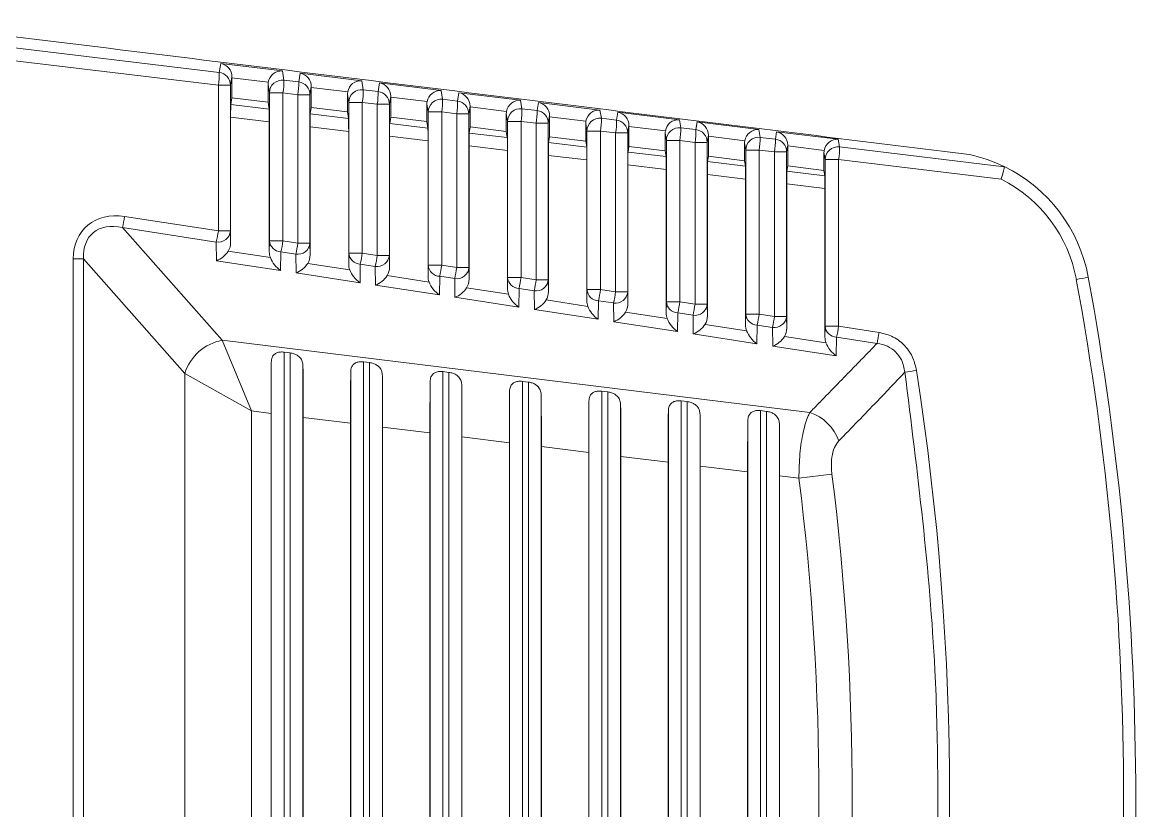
# Model space of a CAD drawing. Extents: x 12.1 to 108.7, y 1 to 80.4.
# Drawn here: x 106.532 to 107.401, y 32.476 to 33.091 of the extents above; entities that cross this region are included whole.
import ezdxf

# ---------------------------------------------------------------- set-up
doc = ezdxf.new("R2010")
doc.units = 0
doc.header["$MEASUREMENT"] = 0
doc.linetypes.add('SLD-Solid', pattern=[0])
doc.layers.add('OBJECT', color=7, linetype='CONTINUOUS')

msp = doc.modelspace()

# ---------------------------------------------------------------- linework, layer by layer
at = {"layer": 'OBJECT', "linetype": 'SLD-Solid', "lineweight": 15}
for p, q in [((106.56463, 33.07543), (106.27607, 33.11086)), ((106.27694, 33.10135), (106.68548, 33.05233)), ((106.68479, 33.04242), (106.27599, 33.09147)), ((106.68548, 33.05233), (106.68666, 33.05936)), ((106.68666, 33.05936), (106.73474, 33.05346)), ((106.73474, 33.05346), (106.7359, 33.04628)), ((106.74751, 33.04489), (106.74866, 33.05175)), ((106.74866, 33.05175), (106.79674, 33.04584)), ((106.68479, 32.9286), (106.68479, 33.04242)), ((106.69426, 33.04242), (106.68479, 33.04242)), ((106.69536, 33.04894), (106.69426, 33.04242)), ((106.69426, 33.04242), (106.69426, 32.9286)), ((106.69536, 33.04894), (106.69536, 33.04823)), ((106.69536, 33.04823), (106.69536, 33.0326)), ((106.72376, 33.04474), (106.69536, 33.04823)), ((106.72361, 33.02914), (106.72361, 33.04301)), ((106.72469, 33.03637), (106.72361, 33.04301)), ((106.7359, 33.04628), (106.74751, 33.04489)), ((106.79674, 33.04584), (106.79788, 33.03884)), ((106.80954, 33.03744), (106.81066, 33.04414)), ((106.81066, 33.04414), (106.85874, 33.03823)), ((106.72469, 32.92086), (106.72469, 33.03637)), ((106.73521, 33.03637), (106.72469, 33.03637)), ((106.73521, 33.03637), (106.73521, 32.92086)), ((106.74682, 33.03497), (106.73521, 33.03637)), ((106.74682, 32.91908), (106.74682, 33.03497)), ((106.75629, 33.03497), (106.74682, 33.03497)), ((106.75736, 33.04132), (106.75629, 33.03497)), ((106.75629, 33.03497), (106.75629, 32.91908)), ((106.75736, 33.04132), (106.75736, 33.04062)), ((106.75736, 33.04062), (106.75736, 33.02499)), ((106.78576, 33.03713), (106.75736, 33.04062)), ((106.78561, 33.02152), (106.78561, 33.0354)), ((106.78666, 33.02893), (106.78561, 33.0354)), ((106.79788, 33.03884), (106.80954, 33.03744)), ((106.81936, 33.03371), (106.81832, 33.02753)), ((106.81936, 33.03371), (106.81936, 33.03301)), ((106.81936, 33.03301), (106.81936, 33.01738)), ((106.84776, 33.02952), (106.81936, 33.03301)), ((106.85874, 33.03823), (106.85985, 33.03141)), ((106.87156, 33.03), (106.87266, 33.03652)), ((106.87266, 33.03652), (106.92074, 33.03062)), ((106.69448, 33.02738), (106.69536, 33.0326)), ((106.69448, 33.02738), (106.72448, 33.02378)), ((106.69536, 33.0326), (106.72361, 33.02914)), ((106.72361, 33.02914), (106.72448, 33.02378)), ((106.75651, 33.01994), (106.75736, 33.02499)), ((106.75736, 33.02499), (106.78561, 33.02152)), ((106.78666, 32.91135), (106.78666, 33.02893)), ((106.79719, 33.02893), (106.78666, 33.02893)), ((106.79719, 33.02893), (106.79719, 32.91135)), ((106.80885, 33.02753), (106.79719, 33.02893)), ((106.80885, 32.90956), (106.80885, 33.02753)), ((106.81832, 33.02753), (106.80885, 33.02753)), ((106.81832, 33.02753), (106.81832, 32.90956)), ((106.84761, 33.01391), (106.84761, 33.02779)), ((106.84863, 33.02149), (106.84761, 33.02779)), ((106.85985, 33.03141), (106.87156, 33.03)), ((106.88136, 33.0261), (106.88035, 33.02009)), ((106.88136, 33.0261), (106.88136, 33.02539)), ((106.88136, 33.02539), (106.88136, 33.00977)), ((106.90976, 33.02191), (106.88136, 33.02539)), ((106.92074, 33.03062), (106.92182, 33.02397)), ((106.92182, 33.02397), (106.93359, 33.02256)), ((106.93359, 33.02256), (106.93466, 33.02891)), ((106.93466, 33.02891), (106.98274, 33.02301)), ((106.6944, 32.91948), (106.6944, 33.0174)), ((106.72456, 33.01378), (106.6944, 33.0174)), ((106.75651, 33.01994), (106.78645, 33.01635)), ((106.78561, 33.02152), (106.78645, 33.01635)), ((106.81854, 33.0125), (106.81936, 33.01738)), ((106.81936, 33.01738), (106.84761, 33.01391)), ((106.84863, 32.90183), (106.84863, 33.02149)), ((106.85916, 33.02149), (106.84863, 33.02149)), ((106.85916, 33.02149), (106.85916, 32.90183)), ((106.87087, 33.02009), (106.85916, 33.02149)), ((106.87087, 32.90003), (106.87087, 33.02009)), ((106.88035, 33.02009), (106.87087, 33.02009)), ((106.88035, 33.02009), (106.88035, 32.90003)), ((106.90961, 33.0063), (106.90961, 33.02017)), ((106.9106, 33.01406), (106.90961, 33.02017)), ((106.94336, 33.01849), (106.94238, 33.01264)), ((106.94336, 33.01849), (106.94336, 33.01778)), ((106.94336, 33.01778), (106.94336, 33.00215)), ((106.97176, 33.01429), (106.94336, 33.01778)), ((106.98274, 33.02301), (106.98379, 33.01653)), ((106.98379, 33.01653), (106.99562, 33.01511)), ((106.99562, 33.01511), (106.99666, 33.0213)), ((106.99666, 33.0213), (107.04474, 33.01539)), ((107.04474, 33.01539), (107.04576, 33.0091)), ((106.72456, 33.01378), (106.72456, 32.9124)), ((106.75643, 32.90996), (106.75643, 33.00995)), ((106.78653, 33.00634), (106.75643, 33.00995)), ((106.81854, 33.0125), (106.84842, 33.00891)), ((106.84761, 33.01391), (106.84842, 33.00891)), ((106.88057, 33.00505), (106.88136, 33.00977)), ((106.88136, 33.00977), (106.90961, 33.0063)), ((106.9106, 32.89232), (106.9106, 33.01406)), ((106.92113, 33.01406), (106.9106, 33.01406)), ((106.92113, 33.01406), (106.92113, 32.89232)), ((106.9329, 33.01264), (106.92113, 33.01406)), ((106.9329, 32.89051), (106.9329, 33.01264)), ((106.94238, 33.01264), (106.9329, 33.01264)), ((106.94238, 33.01264), (106.94238, 32.89051)), ((106.97161, 32.99869), (106.97161, 33.01256)), ((106.97257, 33.00662), (106.97161, 33.01256)), ((106.97257, 32.88281), (106.97257, 33.00662)), ((106.9831, 33.00662), (106.97257, 33.00662)), ((106.9831, 33.00662), (106.9831, 32.88281)), ((106.99493, 33.0052), (106.9831, 33.00662)), ((107.00536, 33.01087), (107.0044, 33.0052)), ((107.00536, 33.01087), (107.00536, 33.01017)), ((107.00536, 33.01017), (107.00536, 32.99454)), ((107.03376, 33.00668), (107.00536, 33.01017)), ((107.04576, 33.0091), (107.05765, 33.00767)), ((107.05765, 33.00767), (107.05866, 33.01368)), ((107.05866, 33.01368), (107.10674, 33.00778)), ((107.10674, 33.00778), (107.10773, 33.00166)), ((106.78653, 33.00634), (106.78653, 32.90288)), ((106.81845, 32.90044), (106.81845, 33.00251)), ((106.8485, 32.99891), (106.81845, 33.00251)), ((106.8485, 32.99891), (106.8485, 32.89337)), ((106.88057, 33.00505), (106.91039, 33.00147)), ((106.90961, 33.0063), (106.91039, 33.00147)), ((106.94259, 32.99761), (106.94336, 33.00215)), ((106.94336, 33.00215), (106.97161, 32.99869)), ((106.97161, 32.99869), (106.97236, 32.99404)), ((106.99493, 32.88099), (106.99493, 33.0052)), ((107.0044, 33.0052), (106.99493, 33.0052)), ((107.0044, 33.0052), (107.0044, 32.88099)), ((107.03361, 32.99107), (107.03361, 33.00495)), ((107.03455, 32.99918), (107.03361, 33.00495)), ((107.03455, 32.8733), (107.03455, 32.99918)), ((107.04507, 32.99918), (107.03455, 32.99918)), ((107.04507, 32.99918), (107.04507, 32.8733)), ((107.05696, 32.99776), (107.04507, 32.99918)), ((107.06736, 33.00326), (107.06643, 32.99776)), ((107.06736, 33.00326), (107.06736, 33.00256)), ((107.06736, 33.00256), (107.06736, 32.98693)), ((107.09576, 32.99907), (107.06736, 33.00256)), ((107.10773, 33.00166), (107.11968, 33.00023)), ((107.11968, 33.00023), (107.12066, 33.00607)), ((107.12066, 33.00607), (107.16874, 33.00017)), ((107.16874, 33.00017), (107.1697, 32.99422)), ((106.88048, 32.89092), (106.88048, 32.99507)), ((106.91048, 32.99147), (106.88048, 32.99507)), ((106.91048, 32.99147), (106.91048, 32.88386)), ((106.94259, 32.99761), (106.97236, 32.99404)), ((107.00462, 32.99017), (107.00536, 32.99454)), ((107.00462, 32.99017), (107.03434, 32.9866)), ((107.00536, 32.99454), (107.03361, 32.99107)), ((107.03361, 32.99107), (107.03434, 32.9866)), ((107.05696, 32.87147), (107.05696, 32.99776)), ((107.06643, 32.99776), (107.05696, 32.99776)), ((107.06643, 32.99776), (107.06643, 32.87147)), ((107.09561, 32.98346), (107.09561, 32.99734)), ((107.09652, 32.99175), (107.09561, 32.99734)), ((107.10704, 32.99175), (107.09652, 32.99175)), ((107.09652, 32.86378), (107.09652, 32.99175)), ((107.10704, 32.99175), (107.10704, 32.86378)), ((107.11899, 32.99031), (107.10704, 32.99175)), ((107.11899, 32.86195), (107.11899, 32.99031)), ((107.12846, 32.99031), (107.11899, 32.99031)), ((107.12936, 32.99565), (107.12846, 32.99031)), ((107.12846, 32.99031), (107.12846, 32.86195)), ((107.12936, 32.99565), (107.12936, 32.99494)), ((107.12936, 32.99494), (107.12936, 32.97932)), ((107.15776, 32.99146), (107.12936, 32.99494)), ((107.15761, 32.97585), (107.15761, 32.98972)), ((107.15849, 32.98431), (107.15761, 32.98972)), ((107.1697, 32.99422), (107.29839, 32.97878)), ((106.94251, 32.8814), (106.94251, 32.98763)), ((106.97245, 32.98403), (106.94251, 32.98763)), ((106.97245, 32.98403), (106.97245, 32.87435)), ((107.06665, 32.98272), (107.06736, 32.98693)), ((107.06665, 32.98272), (107.09631, 32.97916)), ((107.06736, 32.98693), (107.09561, 32.98346)), ((107.09561, 32.98346), (107.09631, 32.97916)), ((107.16902, 32.98431), (107.15849, 32.98431)), ((107.15849, 32.85427), (107.15849, 32.98431)), ((107.16902, 32.98431), (107.16902, 32.85427)), ((107.296, 32.96907), (107.16902, 32.98431)), ((107.00454, 32.87188), (107.00454, 32.98018)), ((107.03442, 32.9766), (107.00454, 32.98018)), ((107.03442, 32.9766), (107.03442, 32.86483)), ((107.06657, 32.86235), (107.06657, 32.97274)), ((107.09639, 32.96916), (107.06657, 32.97274)), ((107.12868, 32.97528), (107.12936, 32.97932)), ((107.12868, 32.97528), (107.15828, 32.97173)), ((107.12936, 32.97932), (107.15761, 32.97585)), ((107.15761, 32.97585), (107.15828, 32.97173)), ((107.09639, 32.96916), (107.09639, 32.85532)), ((107.1286, 32.85283), (107.1286, 32.9653)), ((107.15836, 32.96172), (107.1286, 32.9653)), ((107.15836, 32.96172), (107.15836, 32.84581)), ((106.61157, 32.93984), (106.68479, 32.9286)), ((106.68321, 32.92), (106.60999, 32.93124)), ((106.60999, 32.93124), (106.68781, 32.84328)), ((106.69426, 32.9286), (106.68479, 32.9286)), ((106.69426, 32.9286), (106.6944, 32.91948)), ((106.68342, 32.90541), (106.68321, 32.92)), ((106.72456, 32.9124), (106.72469, 32.92086)), ((106.72469, 32.92086), (106.73521, 32.92086)), ((106.73521, 32.92086), (106.74682, 32.91908)), ((106.69255, 32.91285), (106.72537, 32.90781)), ((106.73363, 32.91226), (106.73341, 32.89773)), ((106.74523, 32.91048), (106.73363, 32.91226)), ((106.74682, 32.91908), (106.75629, 32.91908)), ((106.75629, 32.91908), (106.75643, 32.90996)), ((106.78653, 32.90288), (106.78666, 32.91135)), ((106.78666, 32.91135), (106.79719, 32.91135)), ((106.79719, 32.91135), (106.80885, 32.90956)), ((106.57149, 32.0649), (106.57149, 32.90684)), ((106.57149, 32.90684), (106.57962, 32.90684)), ((106.57962, 32.90684), (106.57962, 32.0649)), ((106.65867, 32.81749), (106.57962, 32.90684)), ((106.73341, 32.89773), (106.68342, 32.90541)), ((106.74545, 32.89589), (106.74523, 32.91048)), ((106.75458, 32.90332), (106.78735, 32.89829)), ((106.7956, 32.90275), (106.79539, 32.88822)), ((106.80726, 32.90096), (106.7956, 32.90275)), ((106.80885, 32.90956), (106.81832, 32.90956)), ((106.81832, 32.90956), (106.81845, 32.90044)), ((106.79539, 32.88822), (106.74545, 32.89589)), ((106.80748, 32.88636), (106.80726, 32.90096)), ((106.81661, 32.8938), (106.84932, 32.88878)), ((106.8485, 32.89337), (106.84863, 32.90183)), ((106.84863, 32.90183), (106.85916, 32.90183)), ((106.85916, 32.90183), (106.87087, 32.90003)), ((106.87087, 32.90003), (106.88035, 32.90003)), ((106.88035, 32.90003), (106.88048, 32.89092)), ((106.85736, 32.87871), (106.80748, 32.88636)), ((106.85758, 32.89324), (106.85736, 32.87871)), ((106.86929, 32.89144), (106.85758, 32.89324)), ((106.86951, 32.87684), (106.86929, 32.89144)), ((106.91048, 32.88386), (106.9106, 32.89232)), ((106.9106, 32.89232), (106.92113, 32.89232)), ((106.92113, 32.89232), (106.9329, 32.89051)), ((106.9329, 32.89051), (106.94238, 32.89051)), ((106.94238, 32.89051), (106.94251, 32.8814)), ((106.91933, 32.8692), (106.86951, 32.87684)), ((106.87863, 32.88428), (106.91129, 32.87927)), ((106.91955, 32.88372), (106.91933, 32.8692)), ((106.93132, 32.88192), (106.91955, 32.88372)), ((106.93154, 32.86732), (106.93132, 32.88192)), ((106.97245, 32.87435), (106.97257, 32.88281)), ((106.97257, 32.88281), (106.9831, 32.88281)), ((106.9831, 32.88281), (106.99493, 32.88099)), ((106.99493, 32.88099), (107.0044, 32.88099)), ((107.0044, 32.88099), (107.00454, 32.87188)), ((106.94066, 32.87476), (106.97326, 32.86976)), ((106.98152, 32.87421), (106.9813, 32.85968)), ((106.99335, 32.8724), (106.98152, 32.87421)), ((106.99357, 32.8578), (106.99335, 32.8724)), ((107.03442, 32.86483), (107.03455, 32.8733)), ((107.03455, 32.8733), (107.04507, 32.8733)), ((107.04507, 32.8733), (107.05696, 32.87147)), ((107.05696, 32.87147), (107.06643, 32.87147)), ((107.06643, 32.87147), (107.06657, 32.86235)), ((106.9813, 32.85968), (106.93154, 32.86732)), ((107.00269, 32.86524), (107.03523, 32.86024)), ((107.04349, 32.8647), (107.04327, 32.85017)), ((107.05538, 32.86287), (107.04349, 32.8647)), ((107.0556, 32.84828), (107.05538, 32.86287)), ((107.09639, 32.85532), (107.09652, 32.86378)), ((107.09652, 32.86378), (107.10704, 32.86378)), ((107.10704, 32.86378), (107.11899, 32.86195)), ((107.11899, 32.86195), (107.12846, 32.86195)), ((107.12846, 32.86195), (107.1286, 32.85283)), ((107.04327, 32.85017), (106.99357, 32.8578)), ((107.06472, 32.85572), (107.0972, 32.85073)), ((107.10546, 32.85519), (107.10524, 32.84066)), ((107.11741, 32.85335), (107.10546, 32.85519)), ((107.11762, 32.83876), (107.11741, 32.85335)), ((107.15836, 32.84581), (107.15849, 32.85427)), ((107.16902, 32.85427), (107.15849, 32.85427)), ((107.16902, 32.85427), (107.20062, 32.84942)), ((106.68781, 32.84328), (107.14656, 32.78695)), ((106.68781, 32.84328), (106.71063, 32.78813)), ((107.10524, 32.84066), (107.0556, 32.84828)), ((107.12675, 32.8462), (107.15917, 32.84122)), ((107.16743, 32.84567), (107.16721, 32.83115)), ((107.19903, 32.84082), (107.16743, 32.84567)), ((106.73612, 32.8341), (106.74085, 32.83351)), ((106.73612, 32.8341), (106.73612, 32.13764)), ((106.74085, 32.13822), (106.74085, 32.83351)), ((107.16721, 32.83115), (107.11762, 32.83876)), ((106.72612, 32.14543), (106.72612, 32.82631)), ((106.79812, 32.82648), (106.80285, 32.8259)), ((106.79812, 32.82648), (106.79812, 32.14526)), ((106.80285, 32.14584), (106.80285, 32.8259)), ((106.65867, 32.15425), (106.65867, 32.81749)), ((106.71063, 32.78813), (106.65867, 32.81749)), ((106.75085, 32.82327), (106.75085, 32.14847)), ((106.78812, 32.15304), (106.78812, 32.81869)), ((106.81285, 32.81566), (106.81285, 32.15608)), ((106.86012, 32.81887), (106.86485, 32.81829)), ((106.86012, 32.81887), (106.86012, 32.15287)), ((106.86485, 32.15345), (106.86485, 32.81829)), ((106.85012, 32.16066), (106.85012, 32.81108)), ((106.87485, 32.80804), (106.87485, 32.16369)), ((106.92212, 32.81126), (106.92685, 32.81068)), ((106.92212, 32.81126), (106.92212, 32.16048)), ((106.92685, 32.16106), (106.92685, 32.81068)), ((106.91212, 32.16827), (106.91212, 32.80347)), ((106.93685, 32.80043), (106.93685, 32.17131)), ((106.98412, 32.80364), (106.98885, 32.80306)), ((106.98412, 32.80364), (106.98412, 32.16809)), ((106.98885, 32.16867), (106.98885, 32.80306)), ((106.97412, 32.17588), (106.97412, 32.79586)), ((106.99885, 32.79282), (106.99885, 32.17892)), ((107.04612, 32.79603), (107.05085, 32.79545)), ((107.04612, 32.79603), (107.04612, 32.17571)), ((107.05085, 32.17629), (107.05085, 32.79545)), ((106.72599, 32.78624), (106.71063, 32.78813)), ((106.71063, 32.78813), (106.71063, 32.18361)), ((106.72599, 32.78624), (106.72599, 32.1855)), ((106.75099, 32.18857), (106.75099, 32.78317)), ((106.78799, 32.77863), (106.75099, 32.78317)), ((107.03612, 32.18349), (107.03612, 32.78824)), ((107.06085, 32.78521), (107.06085, 32.18653)), ((107.09812, 32.19111), (107.09812, 32.78063)), ((107.10812, 32.78842), (107.11285, 32.78784)), ((107.10812, 32.78842), (107.10812, 32.18332)), ((107.11285, 32.1839), (107.11285, 32.78784)), ((106.78799, 32.77863), (106.78799, 32.19311)), ((106.81299, 32.19618), (106.81299, 32.77556)), ((106.84999, 32.77101), (106.81299, 32.77556)), ((107.12285, 32.77759), (107.12285, 32.19414)), ((106.84999, 32.77101), (106.84999, 32.20072)), ((106.87499, 32.20379), (106.87499, 32.76794)), ((106.91199, 32.7634), (106.87499, 32.76794)), ((106.91199, 32.7634), (106.91199, 32.20834)), ((106.93699, 32.21141), (106.93699, 32.76033)), ((106.97399, 32.75579), (106.93699, 32.76033)), ((106.97399, 32.75579), (106.97399, 32.21595)), ((106.99899, 32.21902), (106.99899, 32.75272)), ((107.03599, 32.74818), (106.99899, 32.75272)), ((107.03599, 32.74818), (107.03599, 32.22356)), ((107.06099, 32.22663), (107.06099, 32.74511)), ((107.09799, 32.74056), (107.06099, 32.74511)), ((107.09799, 32.74056), (107.09799, 32.23117)), ((107.12299, 32.23424), (107.12299, 32.73749)), ((107.13803, 32.73565), (107.12299, 32.73749)), ((107.16381, 32.73889), (107.13803, 32.73565))]:
    msp.add_line(p, q, dxfattribs=at)
for centre, radius, start, end in [((106.63178, 33.05109), 0.05372, 350.71281, 1.32598), ((106.68426, 33.04241), 0.01, 0.06194, 83.02441), ((106.73469, 33.03635), 0.01, 83.01011, 179.9223), ((106.6822, 33.04503), 0.05372, 350.71281, 1.32598), ((106.69381, 33.04364), 0.05372, 350.71281, 1.32598), ((106.74629, 33.03496), 0.01, 0.06194, 83.02441), ((106.79666, 33.02892), 0.01, 83.01011, 179.9223), ((106.74417, 33.0376), 0.05372, 350.71281, 1.32598), ((106.75583, 33.0362), 0.05372, 350.71281, 1.32598), ((106.80832, 33.02752), 0.01, 0.06194, 83.02441), ((106.85863, 33.02148), 0.01, 83.01011, 179.9223), ((106.80615, 33.03016), 0.05372, 350.71281, 1.32598), ((106.81786, 33.02876), 0.05372, 350.71281, 1.32598), ((106.87035, 33.02008), 0.01, 0.06194, 83.02441), ((106.9206, 33.01404), 0.01, 83.01011, 179.9223), ((106.86812, 33.02273), 0.05372, 350.71281, 1.32598), ((106.87989, 33.02131), 0.05372, 350.71281, 1.32598), ((106.93238, 33.01263), 0.01, 0.06194, 83.02441), ((106.98257, 33.00661), 0.01, 83.01011, 179.9223), ((106.93009, 33.01529), 0.05372, 350.71281, 1.32598), ((106.94192, 33.01387), 0.05372, 350.71281, 1.32598), ((106.99441, 33.00519), 0.01, 0.06194, 83.02441), ((107.04454, 32.99917), 0.01, 83.01011, 179.9223), ((106.99206, 33.00785), 0.05372, 350.71281, 1.32598), ((107.00395, 33.00643), 0.05372, 350.71281, 1.32598), ((107.05644, 32.99775), 0.01, 0.06194, 83.02441), ((107.10652, 32.99173), 0.01, 83.01011, 179.9223), ((107.05403, 33.00042), 0.05372, 350.71281, 1.32598), ((107.06598, 32.99898), 0.05372, 350.71281, 1.32598), ((107.11846, 32.9903), 0.01, 0.06194, 83.02441), ((107.16849, 32.9843), 0.01, 83.01011, 179.9223), ((107.116, 32.99298), 0.05372, 350.71281, 1.32598), ((107.2459, 32.87088), 0.12, 64.07816, 77.89295), ((107.2459, 32.87088), 0.12, 10.41374, 64.07816), ((107.24643, 32.87088), 0.11, 10.41374, 63.21373), ((106.49924, 32.95608), 0.1135, 347.36051, 351.77368), ((106.57246, 32.94484), 0.1135, 347.36051, 351.77368), ((106.6847, 32.92949), 0.0096, 261.04654, 354.68624), ((106.73394, 32.92154), 0.00928, 184.19275, 268.08375), ((106.62288, 32.9371), 0.1135, 347.36051, 351.77368), ((106.63448, 32.93532), 0.1135, 347.36051, 351.77368), ((106.74673, 32.91997), 0.0096, 261.04654, 354.68624), ((106.79591, 32.91202), 0.00928, 184.19275, 268.08375), ((106.68485, 32.92759), 0.1135, 347.36051, 351.77368), ((106.69651, 32.9258), 0.1135, 347.36051, 351.77368), ((106.80876, 32.91045), 0.0096, 261.04654, 354.68624), ((106.85789, 32.90251), 0.00928, 184.19275, 268.08375), ((106.74682, 32.91807), 0.1135, 347.36051, 351.77368), ((106.75854, 32.91627), 0.1135, 347.36051, 351.77368), ((106.87079, 32.90092), 0.0096, 261.04654, 354.68624), ((106.91986, 32.893), 0.00928, 184.19275, 268.08375), ((106.8088, 32.90856), 0.1135, 347.36051, 351.77368), ((106.82057, 32.90675), 0.1135, 347.36051, 351.77368), ((106.93281, 32.8914), 0.0096, 261.04654, 354.68624), ((107.31279, 33.13101), 0.24386, 279.87571, 282.10365), ((105.15151, 32.48587), 2.24, 349.58626, 10.41374), ((105.15099, 32.48587), 2.25, 349.58626, 10.41374), ((106.98183, 32.88349), 0.00928, 184.19275, 268.08375), ((106.87077, 32.89905), 0.1135, 347.36051, 351.77368), ((106.8826, 32.89723), 0.1135, 347.36051, 351.77368), ((106.99484, 32.88188), 0.0096, 261.04654, 354.68624), ((107.0438, 32.87397), 0.00928, 184.19275, 268.08375), ((106.93274, 32.88954), 0.1135, 347.36051, 351.77368), ((106.94463, 32.88771), 0.1135, 347.36051, 351.77368), ((107.05687, 32.87236), 0.0096, 261.04654, 354.68624), ((107.10577, 32.86446), 0.00928, 184.19275, 268.08375), ((106.99471, 32.88002), 0.1135, 347.36051, 351.77368), ((107.00666, 32.87819), 0.1135, 347.36051, 351.77368), ((107.1189, 32.86284), 0.0096, 261.04654, 354.68624), ((107.16774, 32.85495), 0.00928, 184.19275, 268.08375), ((107.05668, 32.87051), 0.1135, 347.36051, 351.77368), ((106.69443, 32.80643), 0.03744, 100.18401, 162.81599), ((107.08828, 32.86566), 0.1135, 347.36051, 351.77368), ((107.11341, 33.5584), 0.74779, 278.25237, 278.95585), ((107.13516, 32.75281), 0.036, 19.32694, 71.5399), ((105.15099, 32.48587), 2.02866, 352.8353, 7.1647), ((105.15099, 32.48587), 2.00268, 352.8353, 7.1647)]:
    msp.add_arc(centre, radius, start, end, dxfattribs=at)
for centre, major_axis, ratio, start_param, end_param in [((106.68545, 33.04945), (-0.00613, 0.00821), 0.948914, 4.045717, 5.494053), ((106.73352, 33.04355), (0.00707, 0.00734), 0.946913, 0.670393, 2.18883), ((106.74745, 33.04184), (-0.00613, 0.00821), 0.948914, 4.045717, 5.494053), ((106.73361, 33.04301), (-0.0016, 0.00989), 0.998514, 1.236067, 1.409966), ((106.79552, 33.03593), (0.00707, 0.00734), 0.946913, 0.670393, 2.18883), ((106.80945, 33.03422), (-0.00613, 0.00821), 0.948914, 4.045717, 5.494053), ((106.79561, 33.03539), (-0.0016, 0.00989), 0.998514, 1.236067, 1.409966), ((106.85752, 33.02832), (0.00707, 0.00734), 0.946913, 0.670393, 2.18883), ((106.87145, 33.02661), (-0.00613, 0.00821), 0.948914, 4.045717, 5.494053), ((106.69448, 33.01732), (0, 0.01007), 0.00868, 0.05139, 1.563472), ((106.85761, 33.02778), (-0.0016, 0.00989), 0.998514, 1.236067, 1.409966), ((106.91952, 33.02071), (0.00707, 0.00734), 0.946913, 0.670393, 2.18883), ((106.93345, 33.019), (-0.00613, 0.00821), 0.948914, 4.045717, 5.494053), ((106.72447, 33.01373), (0, 0.01007), 0.008673, 4.717631, 6.229713), ((106.75651, 33.00988), (0, 0.01007), 0.00868, 0.05139, 1.563472), ((106.78644, 33.00629), (0, 0.01007), 0.008673, 4.717631, 6.229713), ((106.91961, 33.02017), (-0.0016, 0.00989), 0.998514, 1.236067, 1.409966), ((106.98152, 33.01309), (0.00707, 0.00734), 0.946913, 0.670393, 2.18883), ((106.99545, 33.01139), (-0.00613, 0.00821), 0.948914, 4.045717, 5.494053), ((107.04352, 33.00548), (0.00707, 0.00734), 0.946913, 0.670393, 2.18883), ((106.81854, 33.00244), (0, 0.01007), 0.00868, 0.05139, 1.563472), ((106.84842, 32.99885), (0, 0.01007), 0.008673, 4.717631, 6.229713), ((106.98161, 33.01256), (-0.0016, 0.00989), 0.998514, 1.236067, 1.409966), ((107.04361, 33.00494), (-0.0016, 0.00989), 0.998514, 1.236067, 1.409966), ((107.05745, 33.00377), (-0.00613, 0.00821), 0.948914, 4.045717, 5.494053), ((107.10552, 32.99787), (0.00707, 0.00734), 0.946913, 0.670393, 2.18883), ((106.88057, 32.99499), (0, 0.01007), 0.00868, 0.05139, 1.563472), ((106.91039, 32.99142), (0, 0.01007), 0.008673, 4.717631, 6.229713), ((107.10561, 32.99733), (-0.0016, 0.00989), 0.998514, 1.236067, 1.409966), ((107.11945, 32.99616), (-0.00613, 0.00821), 0.948914, 4.045717, 5.494053), ((107.16752, 32.99026), (0.00707, 0.00734), 0.946913, 0.670393, 2.18883), ((106.9426, 32.98755), (0, 0.01007), 0.00868, 0.05139, 1.563472), ((106.97236, 32.98398), (0, 0.01007), 0.008673, 4.717631, 6.229713), ((107.00463, 32.98011), (0, 0.01007), 0.00868, 0.05139, 1.563472), ((107.16761, 32.98972), (-0.0016, 0.00989), 0.998514, 1.236067, 1.409966), ((107.03433, 32.97654), (0, 0.01007), 0.008673, 4.717631, 6.229713), ((107.06666, 32.97266), (0, 0.01007), 0.00868, 0.05139, 1.563472), ((107.0963, 32.96911), (0, 0.01007), 0.008673, 4.717631, 6.229713), ((107.12868, 32.96522), (0, 0.01007), 0.00868, 0.05139, 1.563472), ((107.15827, 32.96167), (0, 0.01007), 0.008673, 4.717631, 6.229713), ((106.61913, 32.89214), (-0.03792, 0.03951), 0.729911, 5.521785, 6.933311), ((106.6186, 32.89214), (-0.03241, 0.03434), 0.634863, 5.526939, 6.938465), ((106.68448, 32.914), (0.00883, 0.00769), 0.591833, 4.129844, 5.184255), ((106.68439, 32.91984), (-0.0012, 0.01153), 0.861198, 3.973965, 4.591698), ((106.73456, 32.91214), (-0.00087, 0.01154), 0.862782, 1.483987, 1.890248), ((106.73447, 32.90633), (-0.00828, 0.00979), 0.557988, 0.993218, 2.04763), ((106.74651, 32.90448), (0.00883, 0.00769), 0.591833, 4.129844, 5.184255), ((106.74642, 32.91032), (-0.0012, 0.01153), 0.861198, 3.973965, 4.591698), ((106.79653, 32.90263), (-0.00087, 0.01154), 0.862782, 1.483987, 1.890248), ((106.79644, 32.89682), (-0.00828, 0.00979), 0.557988, 0.993218, 2.04763), ((106.80854, 32.89496), (0.00883, 0.00769), 0.591833, 4.129844, 5.184255), ((106.80845, 32.9008), (-0.0012, 0.01153), 0.861198, 3.973965, 4.591698), ((106.8585, 32.89312), (-0.00087, 0.01154), 0.862782, 1.483987, 1.890248), ((106.85841, 32.8873), (-0.00828, 0.00979), 0.557988, 0.993218, 2.04763), ((106.87048, 32.89128), (-0.0012, 0.01153), 0.861198, 3.973965, 4.591698), ((106.87057, 32.88544), (0.00883, 0.00769), 0.591833, 4.129844, 5.184255), ((106.92047, 32.8836), (-0.00087, 0.01154), 0.862782, 1.483987, 1.890248), ((106.92038, 32.87779), (-0.00828, 0.00979), 0.557988, 0.993218, 2.04763), ((106.93251, 32.88176), (-0.0012, 0.01153), 0.861198, 3.973965, 4.591698), ((106.93259, 32.87592), (0.00883, 0.00769), 0.591833, 4.129844, 5.184255), ((106.98244, 32.87409), (-0.00087, 0.01154), 0.862782, 1.483987, 1.890248), ((106.98236, 32.86828), (-0.00828, 0.00979), 0.557988, 0.993218, 2.04763), ((106.99454, 32.87223), (-0.0012, 0.01153), 0.861198, 3.973965, 4.591698), ((106.99462, 32.8664), (0.00883, 0.00769), 0.591833, 4.129844, 5.184255), ((107.04441, 32.86458), (-0.00087, 0.01154), 0.862782, 1.483987, 1.890248), ((107.04433, 32.85877), (-0.00828, 0.00979), 0.557988, 0.993218, 2.04763), ((107.05656, 32.86271), (-0.0012, 0.01153), 0.861198, 3.973965, 4.591698), ((107.05665, 32.85687), (0.00883, 0.00769), 0.591833, 4.129844, 5.184255), ((107.10639, 32.85507), (-0.00087, 0.01154), 0.862782, 1.483987, 1.890248), ((107.1063, 32.84925), (-0.00828, 0.00979), 0.557988, 0.993218, 2.04763), ((107.11859, 32.85319), (-0.0012, 0.01153), 0.861198, 3.973965, 4.591698), ((107.11868, 32.84735), (0.00883, 0.00769), 0.591833, 4.129844, 5.184255), ((107.16836, 32.84555), (-0.00087, 0.01154), 0.862782, 1.483987, 1.890248), ((107.16827, 32.83974), (-0.00828, 0.00979), 0.557988, 0.993218, 2.04763), ((106.72651, 32.78618), (0, 0.06045), 0.008662, 0.844802, 1.569733), ((106.75046, 32.78323), (0, 0.06045), 0.008662, 4.711325, 5.436256), ((106.78851, 32.77856), (0, 0.06045), 0.008662, 0.844802, 1.569733), ((106.81246, 32.77562), (0, 0.06045), 0.008662, 4.711325, 5.436256), ((105.08535, 32.48587), (2.17033, 0), 0.999535, 6.128671, 6.4377), ((106.85051, 32.77095), (0, 0.06045), 0.008662, 0.844802, 1.569733), ((106.87446, 32.76801), (0, 0.06045), 0.008662, 4.711325, 5.436256), ((106.91251, 32.76334), (0, 0.06045), 0.008662, 0.844802, 1.569733), ((106.93646, 32.7604), (0, 0.06045), 0.008662, 4.711325, 5.436256), ((106.97451, 32.75572), (0, 0.06045), 0.008662, 0.844802, 1.569733), ((106.99846, 32.75278), (0, 0.06045), 0.008662, 4.711325, 5.436256), ((107.03651, 32.74811), (0, 0.06045), 0.008662, 0.844802, 1.569733), ((107.06046, 32.74517), (0, 0.06045), 0.008662, 4.711325, 5.436256), ((107.09851, 32.7405), (0, 0.06045), 0.008662, 0.844802, 1.569733), ((107.12246, 32.73756), (0, 0.06045), 0.008662, 4.711325, 5.436256)]:
    msp.add_ellipse(centre, major_axis=major_axis, ratio=ratio, start_param=start_param, end_param=end_param, dxfattribs=at)
for points, knots in [([(107.27107, 32.98821), (107.26538, 32.98891), (107.23696, 32.99243), (107.11756, 33.00721), (106.88778, 33.03563), (106.68071, 33.06113), (106.56463, 33.07543)], [0, 0, 0, 0, 0.024148, 0.120739, 0.507103, 1, 1, 1, 1]), ([(107.29839, 32.97878), (107.2984, 32.97861), (107.29842, 32.97827), (107.29804, 32.97646), (107.29739, 32.97391), (107.29668, 32.97136), (107.29619, 32.96971), (107.29602, 32.96914), (107.296, 32.96907)], [0, 0, 0, 0, 0.219281, 0.438507, 0.659241, 0.882986, 0.98583, 1, 1, 1, 1]), ([(107.20062, 32.84942), (107.20442, 32.84848), (107.21205, 32.8466), (107.22131, 32.83923), (107.22749, 32.82991), (107.22908, 32.82298), (107.22982, 32.81973)], [0, 0, 0, 0, 0.261879, 0.524407, 0.77642, 1, 1, 1, 1]), ([(106.72612, 32.82631), (106.72623, 32.82754), (106.72643, 32.82972), (106.72807, 32.83212), (106.73034, 32.83358), (106.73313, 32.83428), (106.73516, 32.83416), (106.73612, 32.8341)], [0, 0, 0, 0, 0.278299, 0.490791, 0.665972, 0.842114, 1, 1, 1, 1]), ([(106.74085, 32.83351), (106.74186, 32.83332), (106.74388, 32.83295), (106.74652, 32.83163), (106.74894, 32.82958), (106.75056, 32.82674), (106.75076, 32.82438), (106.75085, 32.82327)], [0, 0, 0, 0, 0.1610236, 0.3213905, 0.4979102, 0.7630016, 1, 1, 1, 1]), ([(107.22075, 32.81836), (107.22011, 32.82166), (107.21897, 32.82753), (107.21379, 32.83455), (107.20712, 32.83926), (107.20179, 32.84029), (107.19903, 32.84082)], [0, 0, 0, 0, 0.295336, 0.524717, 0.75446, 1, 1, 1, 1]), ([(106.78812, 32.81869), (106.78823, 32.81993), (106.78843, 32.82211), (106.79007, 32.82451), (106.79234, 32.82597), (106.79513, 32.82667), (106.79716, 32.82654), (106.79812, 32.82648)], [0, 0, 0, 0, 0.2782992, 0.4907911, 0.6659721, 0.8421136, 1, 1, 1, 1]), ([(106.80285, 32.8259), (106.80386, 32.82571), (106.80588, 32.82533), (106.80852, 32.82401), (106.81094, 32.82197), (106.81256, 32.81913), (106.81276, 32.81677), (106.81285, 32.81566)], [0, 0, 0, 0, 0.161024, 0.321391, 0.49791, 0.763002, 1, 1, 1, 1]), ([(106.85012, 32.81108), (106.85023, 32.81232), (106.85043, 32.8145), (106.85207, 32.8169), (106.85434, 32.81836), (106.85713, 32.81906), (106.85916, 32.81893), (106.86012, 32.81887)], [0, 0, 0, 0, 0.278299, 0.490791, 0.665972, 0.842114, 1, 1, 1, 1]), ([(106.86485, 32.81829), (106.86586, 32.8181), (106.86788, 32.81772), (106.87052, 32.8164), (106.87294, 32.81436), (106.87456, 32.81152), (106.87476, 32.80916), (106.87485, 32.80804)], [0, 0, 0, 0, 0.161024, 0.321391, 0.49791, 0.763002, 1, 1, 1, 1]), ([(107.22075, 32.81836), (107.21352, 32.81078), (107.19643, 32.79287), (107.17913, 32.77502), (107.16913, 32.76472)], [0, 0, 0, 0, 0.4226627, 1, 1, 1, 1]), ([(107.22075, 32.15338), (107.22175, 32.15997), (107.22679, 32.19293), (107.24077, 32.30329), (107.24687, 32.41465), (107.24633, 32.52587), (107.24362, 32.63714), (107.23051, 32.74099), (107.22075, 32.81836)], [0, 0, 0, 0, 0.029968, 0.149857, 0.5, 0.529967, 0.649857, 1, 1, 1, 1]), ([(106.91212, 32.80347), (106.91223, 32.80471), (106.91243, 32.80689), (106.91407, 32.80928), (106.91634, 32.81074), (106.91913, 32.81144), (106.92116, 32.81132), (106.92212, 32.81126)], [0, 0, 0, 0, 0.2782992, 0.4907911, 0.6659721, 0.8421136, 1, 1, 1, 1]), ([(106.92685, 32.81068), (106.92786, 32.81049), (106.92988, 32.81011), (106.93252, 32.80879), (106.93494, 32.80674), (106.93656, 32.8039), (106.93676, 32.80155), (106.93685, 32.80043)], [0, 0, 0, 0, 0.161024, 0.321391, 0.49791, 0.763002, 1, 1, 1, 1]), ([(106.97412, 32.79586), (106.97423, 32.79709), (106.97443, 32.79927), (106.97607, 32.80167), (106.97834, 32.80313), (106.98113, 32.80383), (106.98316, 32.8037), (106.98412, 32.80364)], [0, 0, 0, 0, 0.278299, 0.490791, 0.665972, 0.842114, 1, 1, 1, 1]), ([(106.98885, 32.80306), (106.98986, 32.80287), (106.99188, 32.80249), (106.99452, 32.80118), (106.99694, 32.79913), (106.99856, 32.79629), (106.99876, 32.79393), (106.99885, 32.79282)], [0, 0, 0, 0, 0.1610236, 0.3213905, 0.4979102, 0.7630016, 1, 1, 1, 1]), ([(107.03612, 32.78824), (107.03623, 32.78948), (107.03643, 32.79166), (107.03807, 32.79406), (107.04034, 32.79552), (107.04313, 32.79622), (107.04516, 32.79609), (107.04612, 32.79603)], [0, 0, 0, 0, 0.2782992, 0.4907911, 0.6659721, 0.8421136, 1, 1, 1, 1]), ([(107.05085, 32.79545), (107.05186, 32.79526), (107.05388, 32.79488), (107.05652, 32.79356), (107.05894, 32.79152), (107.06056, 32.78868), (107.06076, 32.78632), (107.06085, 32.78521)], [0, 0, 0, 0, 0.161024, 0.321391, 0.49791, 0.763002, 1, 1, 1, 1]), ([(107.09812, 32.78063), (107.09823, 32.78187), (107.09843, 32.78405), (107.10007, 32.78645), (107.10234, 32.7879), (107.10513, 32.78861), (107.10716, 32.78848), (107.10812, 32.78842)], [0, 0, 0, 0, 0.2782992, 0.4907911, 0.6659721, 0.8421136, 1, 1, 1, 1]), ([(107.11285, 32.78784), (107.11386, 32.78765), (107.11588, 32.78727), (107.11852, 32.78595), (107.12094, 32.7839), (107.12256, 32.78107), (107.12276, 32.77871), (107.12285, 32.77759)], [0, 0, 0, 0, 0.161024, 0.321391, 0.49791, 0.763002, 1, 1, 1, 1]), ([(107.13803, 32.73565), (107.13818, 32.74212), (107.13848, 32.75508), (107.14117, 32.77226), (107.14419, 32.78221), (107.14616, 32.78614), (107.14656, 32.78695)], [0, 0, 0, 0, 0.307398, 0.614924, 0.920647, 1, 1, 1, 1]), ([(107.16913, 32.76472), (107.16793, 32.76315), (107.16553, 32.76002), (107.16358, 32.75238), (107.16319, 32.74497), (107.16365, 32.74047), (107.16381, 32.73889)], [0, 0, 0, 0, 0.288932, 0.578767, 0.851943, 1, 1, 1, 1])]:
    msp.add_open_spline(points, degree=3, knots=knots, dxfattribs=at)
for points in [[(107.29839, 32.97878), (107.29836, 32.9788)], [(107.14656, 32.78695), (107.19903, 32.84082)]]:
    msp.add_open_spline(points, degree=1, dxfattribs=at)

doc.saveas('drawing.dxf')
